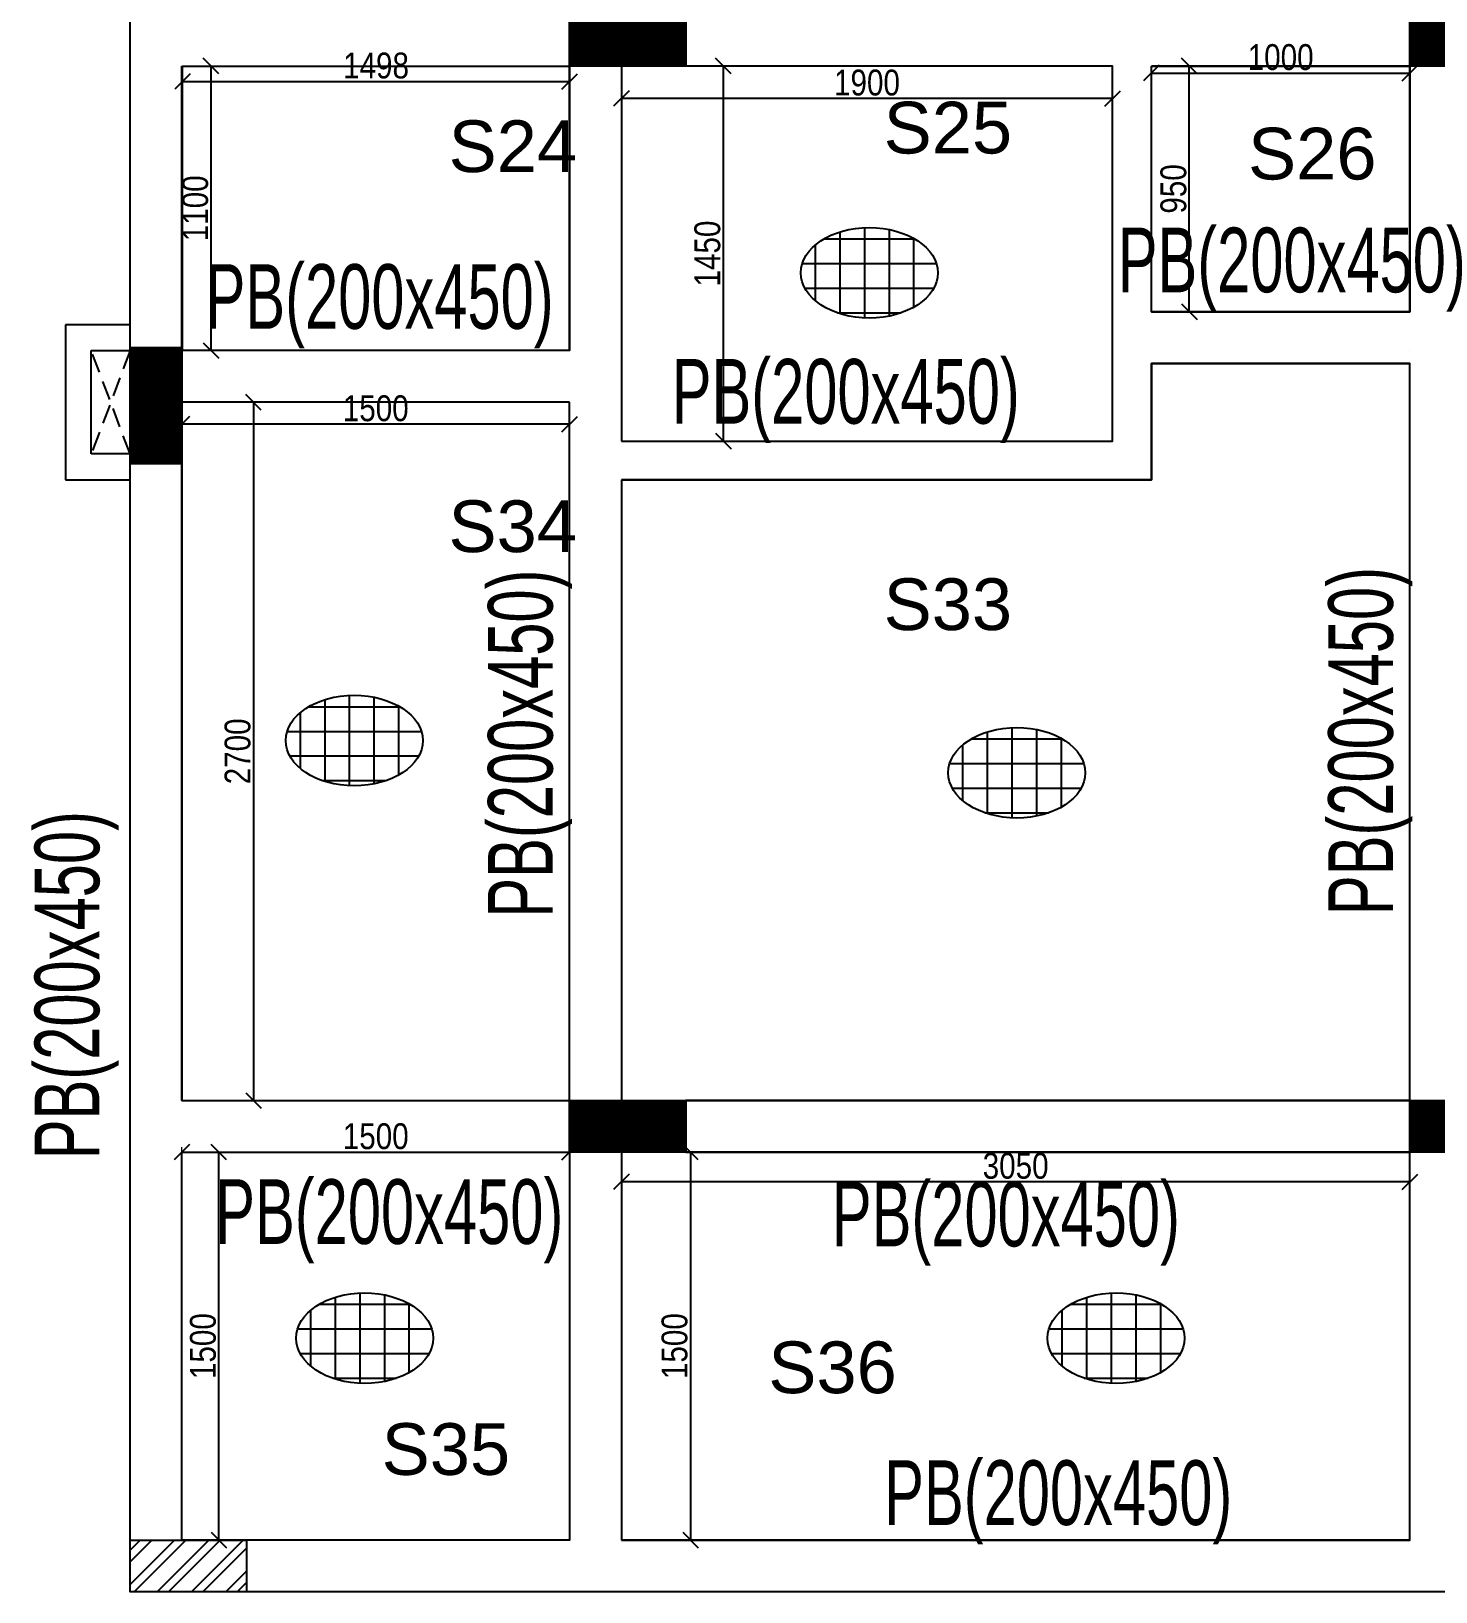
# Model space of a CAD drawing. Header units: millimetres. Extents: x -20 to 26267, y 2128 to 24672.
# Drawn here: x -2 to 5430, y 4558 to 10593 of the extents above; entities that cross this region are included whole.
import ezdxf

# ---------------------------------------------------------------- set-up
doc = ezdxf.new("R2010")
doc.units = ezdxf.units.MM
for name, pattern in [('CENTER', [50.8, 31.75, -6.35, 6.35, -6.35]), ('CONTINU', [0]), ('HIDDEN', [0.375, 0.25, -0.125])]:
    doc.linetypes.add(name, pattern=pattern)
doc.layers.add('A-OPNG-WNDW', color=4, linetype='Continuous', lineweight=20)
doc.layers.add('S - BEAM TXT', color=30, linetype='Continuous', lineweight=13)
for name, color, linetype in [('A-WALL-PATT', 7, 'Continuous'), ('beam', 4, 'Continuous'), ('BEAM-1', 7, 'CONTINU'), ('column', 5, 'Continuous'), ('DIM', 8, 'Continuous')]:
    doc.layers.add(name, color=color, linetype=linetype)
doc.styles.add('GFC', font='ARIALN.TTF')
doc.styles.add('S - GRID TXT', font='ARIALNB.TTF')
doc.styles.get("Standard").update_dxf_attribs({"font": 'arial.ttf'})
doc.dimstyles.new('GFC- 50', dxfattribs={"dimscale": 100, "dimtxt": 1, "dimasz": 0.6, "dimexe": 0.2, "dimexo": 0, "dimgap": 0.1, "dimtad": 1, "dimdec": 0, "dimzin": 1, "dimdsep": 46, "dimtxsty": 'GFC', "dimblk": 'OBLIQUE', "dimcen": 0, "dimclrd": 8, "dimclre": 8, "dimclrt": 6, "dimazin": 2, "dimtfac": 1, "dimtdec": 0, "dimtmove": 1, "dimatfit": 3, "dimfxl": 1, "dimtolj": 1, "dimlwd": -1, "dimlwe": 9, "dimarcsym": 0})

# ---------------------------------------------------------------- blocks, each defined once
blk = doc.blocks.new('_OBLIQUE')
at = {"color": 0, "linetype": 'ByBlock'}
blk.add_line((-0.5, -0.5), (0.5, 0.5), dxfattribs=at)
blk = doc.blocks.new('*D131')
at = {"color": 8, "linetype": 'CENTER', "lineweight": 9, "transparency": 16777216}
for p, q in [((582.5, 10457.8), (582.5, 10378.3)), ((2080.1, 10457.8), (2080.1, 10378.3))]:
    blk.add_line(p, q, dxfattribs=at)
at = {"color": 8, "transparency": 16777216}
blk.add_line((582.5, 10398.3), (2080.1, 10398.3), dxfattribs=at)
at = {"color": 8, "transparency": 16777216, "xscale": 60, "yscale": 60, "zscale": 60, "rotation": 180}
blk.add_blockref('_OBLIQUE', (582.5, 10398.3), dxfattribs=at)
at = {"color": 8, "transparency": 16777216, "xscale": 60, "yscale": 60, "zscale": 60}
blk.add_blockref('_OBLIQUE', (2080.1, 10398.3), dxfattribs=at)
at = {"color": 6, "transparency": 16777216, "insert": (1331.3, 10459.4), "char_height": 100, "attachment_point": 5, "style": 'GFC'}
blk.add_mtext('\\A1;1498', dxfattribs=at)
blk = doc.blocks.new('*D132')
at = {"color": 8, "linetype": 'CENTER', "lineweight": 9, "transparency": 16777216}
for p, q in [((582.5, 10457.8), (713.3, 10457.8)), ((582.5, 9357.8), (713.3, 9357.8))]:
    blk.add_line(p, q, dxfattribs=at)
at = {"color": 8, "transparency": 16777216}
blk.add_line((693.3, 9357.8), (693.3, 10457.8), dxfattribs=at)
at = {"color": 8, "transparency": 16777216, "xscale": 60, "yscale": 60, "zscale": 60}
for p, rotation in [((693.3, 10457.8), 90), ((693.3, 9357.8), 270)]:
    blk.add_blockref('_OBLIQUE', p, dxfattribs=dict(at, rotation=rotation))
at = {"color": 6, "transparency": 16777216, "insert": (632.2, 9907.8), "char_height": 100, "attachment_point": 5, "rotation": 90, "style": 'GFC'}
blk.add_mtext('\\A1;1100', dxfattribs=at)
blk = doc.blocks.new('*D133')
at = {"color": 8, "linetype": 'CENTER', "lineweight": 9, "transparency": 16777216}
for p, q in [((580.2, 9157.8), (580.2, 9052.8)), ((2080.1, 9157.8), (2080.1, 9052.8))]:
    blk.add_line(p, q, dxfattribs=at)
at = {"color": 8, "transparency": 16777216}
blk.add_line((2080.1, 9072.8), (580.2, 9072.8), dxfattribs=at)
at = {"color": 8, "transparency": 16777216, "xscale": 60, "yscale": 60, "zscale": 60, "rotation": 180}
blk.add_blockref('_OBLIQUE', (580.2, 9072.8), dxfattribs=at)
at = {"color": 8, "transparency": 16777216, "xscale": 60, "yscale": 60, "zscale": 60}
blk.add_blockref('_OBLIQUE', (2080.1, 9072.8), dxfattribs=at)
at = {"color": 6, "transparency": 16777216, "insert": (1330.1, 9133.9), "char_height": 100, "attachment_point": 5, "style": 'GFC'}
blk.add_mtext('\\A1;1500', dxfattribs=at)
blk = doc.blocks.new('*D134')
at = {"color": 8, "linetype": 'CENTER', "lineweight": 9, "transparency": 16777216}
for p, q in [((580.2, 9157.8), (877.3, 9157.8)), ((580.2, 6457.8), (877.3, 6457.8))]:
    blk.add_line(p, q, dxfattribs=at)
at = {"color": 8, "transparency": 16777216}
blk.add_line((857.3, 9157.8), (857.3, 6457.8), dxfattribs=at)
at = {"color": 8, "transparency": 16777216, "xscale": 60, "yscale": 60, "zscale": 60}
for p, rotation in [((857.3, 9157.8), 90), ((857.3, 6457.8), 270)]:
    blk.add_blockref('_OBLIQUE', p, dxfattribs=dict(at, rotation=rotation))
at = {"color": 6, "transparency": 16777216, "insert": (796.2, 7807.8), "char_height": 100, "attachment_point": 5, "rotation": 90, "style": 'GFC'}
blk.add_mtext('\\A1;2700', dxfattribs=at)
blk = doc.blocks.new('*D135')
at = {"color": 8, "linetype": 'CENTER', "lineweight": 9, "transparency": 16777216}
for p, q in [((2280.1, 10457.8), (2280.1, 10312.3)), ((4180.1, 10457.8), (4180.1, 10312.3))]:
    blk.add_line(p, q, dxfattribs=at)
at = {"color": 8, "transparency": 16777216}
blk.add_line((4180.1, 10332.3), (2280.1, 10332.3), dxfattribs=at)
at = {"color": 8, "transparency": 16777216, "xscale": 60, "yscale": 60, "zscale": 60, "rotation": 180}
blk.add_blockref('_OBLIQUE', (2280.1, 10332.3), dxfattribs=at)
at = {"color": 8, "transparency": 16777216, "xscale": 60, "yscale": 60, "zscale": 60}
blk.add_blockref('_OBLIQUE', (4180.1, 10332.3), dxfattribs=at)
at = {"color": 6, "transparency": 16777216, "insert": (3230.1, 10393.4), "char_height": 100, "attachment_point": 5, "style": 'GFC'}
blk.add_mtext('\\A1;1900', dxfattribs=at)
blk = doc.blocks.new('*D136')
at = {"color": 8, "linetype": 'CENTER', "lineweight": 9, "transparency": 16777216}
for p, q in [((2280.1, 10457.8), (2694.3, 10457.8)), ((2280.1, 9007.8), (2694.3, 9007.8))]:
    blk.add_line(p, q, dxfattribs=at)
at = {"color": 8, "transparency": 16777216}
blk.add_line((2674.3, 10457.8), (2674.3, 9007.8), dxfattribs=at)
at = {"color": 8, "transparency": 16777216, "xscale": 60, "yscale": 60, "zscale": 60}
for p, rotation in [((2674.3, 10457.8), 90), ((2674.3, 9007.8), 270)]:
    blk.add_blockref('_OBLIQUE', p, dxfattribs=dict(at, rotation=rotation))
at = {"color": 6, "transparency": 16777216, "insert": (2613.2, 9732.8), "char_height": 100, "attachment_point": 5, "rotation": 90, "style": 'GFC'}
blk.add_mtext('\\A1;1450', dxfattribs=at)
blk = doc.blocks.new('*D137')
at = {"color": 8, "linetype": 'CENTER', "lineweight": 9, "transparency": 16777216}
for p, q in [((4330.1, 10457.8), (4330.1, 10410.8)), ((5330.1, 10457.8), (5330.1, 10410.8))]:
    blk.add_line(p, q, dxfattribs=at)
at = {"color": 8, "transparency": 16777216}
blk.add_line((4330.1, 10430.8), (5330.1, 10430.8), dxfattribs=at)
at = {"color": 8, "transparency": 16777216, "xscale": 60, "yscale": 60, "zscale": 60, "rotation": 180}
blk.add_blockref('_OBLIQUE', (4330.1, 10430.8), dxfattribs=at)
at = {"color": 8, "transparency": 16777216, "xscale": 60, "yscale": 60, "zscale": 60}
blk.add_blockref('_OBLIQUE', (5330.1, 10430.8), dxfattribs=at)
at = {"color": 6, "transparency": 16777216, "insert": (4830.1, 10491.9), "char_height": 100, "attachment_point": 5, "style": 'GFC'}
blk.add_mtext('\\A1;1000', dxfattribs=at)
blk = doc.blocks.new('*D138')
at = {"color": 8, "linetype": 'CENTER', "lineweight": 9, "transparency": 16777216}
for p, q in [((4330.1, 10457.8), (4496.8, 10457.8)), ((4330.1, 9507.8), (4496.8, 9507.8))]:
    blk.add_line(p, q, dxfattribs=at)
at = {"color": 8, "transparency": 16777216}
blk.add_line((4476.8, 9507.8), (4476.8, 10457.8), dxfattribs=at)
at = {"color": 8, "transparency": 16777216, "xscale": 60, "yscale": 60, "zscale": 60}
for p, rotation in [((4476.8, 10457.8), 90), ((4476.8, 9507.8), 270)]:
    blk.add_blockref('_OBLIQUE', p, dxfattribs=dict(at, rotation=rotation))
at = {"color": 6, "transparency": 16777216, "insert": (4415.7, 9982.8), "char_height": 100, "attachment_point": 5, "rotation": 90, "style": 'GFC'}
blk.add_mtext('\\A1;950', dxfattribs=at)
blk = doc.blocks.new('*D89')
at = {"color": 8, "linetype": 'CENTER', "lineweight": 9, "transparency": 16777216}
for p, q in [((2280.1, 6257.8), (2280.1, 6123.3)), ((5330.1, 6257.8), (5330.1, 6123.3))]:
    blk.add_line(p, q, dxfattribs=at)
at = {"color": 8, "transparency": 16777216}
blk.add_line((5330.1, 6143.3), (2280.1, 6143.3), dxfattribs=at)
at = {"color": 8, "transparency": 16777216, "xscale": 60, "yscale": 60, "zscale": 60, "rotation": 180}
blk.add_blockref('_OBLIQUE', (2280.1, 6143.3), dxfattribs=at)
at = {"color": 8, "transparency": 16777216, "xscale": 60, "yscale": 60, "zscale": 60}
blk.add_blockref('_OBLIQUE', (5330.1, 6143.3), dxfattribs=at)
at = {"color": 6, "transparency": 16777216, "insert": (3805.1, 6204.4), "char_height": 100, "attachment_point": 5, "style": 'GFC'}
blk.add_mtext('\\A1;3050', dxfattribs=at)
blk = doc.blocks.new('*D90')
at = {"color": 8, "linetype": 'CENTER', "lineweight": 9, "transparency": 16777216}
for p, q in [((2280.1, 6257.8), (2567.3, 6257.8)), ((2280.1, 4757.8), (2567.3, 4757.8))]:
    blk.add_line(p, q, dxfattribs=at)
at = {"color": 8, "transparency": 16777216}
blk.add_line((2547.3, 6257.8), (2547.3, 4757.8), dxfattribs=at)
at = {"color": 8, "transparency": 16777216, "xscale": 60, "yscale": 60, "zscale": 60}
for p, rotation in [((2547.3, 6257.8), 90), ((2547.3, 4757.8), 270)]:
    blk.add_blockref('_OBLIQUE', p, dxfattribs=dict(at, rotation=rotation))
at = {"color": 6, "transparency": 16777216, "insert": (2486.2, 5507.8), "char_height": 100, "attachment_point": 5, "rotation": 90, "style": 'GFC'}
blk.add_mtext('\\A1;1500', dxfattribs=at)
blk = doc.blocks.new('*D91')
at = {"color": 8, "linetype": 'CENTER', "lineweight": 9, "transparency": 16777216}
for p, q in [((580.2, 6257.8), (580.2, 6277.8)), ((2080.1, 6257.8), (2080.1, 6277.8))]:
    blk.add_line(p, q, dxfattribs=at)
at = {"color": 8, "transparency": 16777216}
blk.add_line((580.2, 6257.8), (2080.1, 6257.8), dxfattribs=at)
at = {"color": 8, "transparency": 16777216, "xscale": 60, "yscale": 60, "zscale": 60, "rotation": 180}
blk.add_blockref('_OBLIQUE', (580.2, 6257.8), dxfattribs=at)
at = {"color": 8, "transparency": 16777216, "xscale": 60, "yscale": 60, "zscale": 60}
blk.add_blockref('_OBLIQUE', (2080.1, 6257.8), dxfattribs=at)
at = {"color": 6, "transparency": 16777216, "insert": (1330.1, 6318.9), "char_height": 100, "attachment_point": 5, "style": 'GFC'}
blk.add_mtext('\\A1;1500', dxfattribs=at)
blk = doc.blocks.new('*D92')
at = {"color": 8, "linetype": 'CENTER', "lineweight": 9, "transparency": 16777216}
for p, q in [((580.2, 6257.8), (743.3, 6257.8)), ((580.2, 4757.8), (743.3, 4757.8))]:
    blk.add_line(p, q, dxfattribs=at)
at = {"color": 8, "transparency": 16777216}
blk.add_line((723.3, 4757.8), (723.3, 6257.8), dxfattribs=at)
at = {"color": 8, "transparency": 16777216, "xscale": 60, "yscale": 60, "zscale": 60}
for p, rotation in [((723.3, 6257.8), 90), ((723.3, 4757.8), 270)]:
    blk.add_blockref('_OBLIQUE', p, dxfattribs=dict(at, rotation=rotation))
at = {"color": 6, "transparency": 16777216, "insert": (662.2, 5507.8), "char_height": 100, "attachment_point": 5, "rotation": 90, "style": 'GFC'}
blk.add_mtext('\\A1;1500', dxfattribs=at)

msp = doc.modelspace()

# ---------------------------------------------------------------- hatches: boundary and pattern name
at = {"layer": 'A-WALL-PATT'}
h = msp.add_hatch(dxfattribs=at)
h.set_pattern_fill('ANSI31', color=8)
h.set_pattern_definition([(45, (64230.36647, 26291.8533), (-0.08838834765, 0.08838834765), [])])
h.paths.add_polyline_path([(2080.1, 10657.8), (2080.1, 10457.8), (2530.1, 10457.8), (2530.1, 10657.8)])
h = msp.add_hatch(dxfattribs=at)
h.set_pattern_fill('ANSI31', color=8)
h.set_pattern_definition([(45, (67480.36595, 26291.84738), (-0.08838834765, 0.08838834765), [])])
h.paths.add_polyline_path([(5330.1, 10657.8), (5330.1, 10457.8), (5780.1, 10457.8), (5780.1, 10657.8)])
h = msp.add_hatch(dxfattribs=at)
h.set_pattern_fill('ANSI31', color=8, angle=90)
h.set_pattern_definition([(135, (-18000.62121, 29103.9644), (-0.08838834765, -0.08838834765), [])])
h.paths.add_polyline_path([(580.1, 8920.1), (580.1, 9370.1), (380.1, 9370.1), (380.1, 8920.1)])
h = msp.add_hatch(dxfattribs=at)
h.set_pattern_fill('ANSI31', color=8)
h.set_pattern_definition([(45, (64230.36595, 22091.84738), (-0.08838834765, 0.08838834765), [])])
h.paths.add_polyline_path([(2080.1, 6457.8), (2080.1, 6257.8), (2530.1, 6257.8), (2530.1, 6457.8)])
h = msp.add_hatch(dxfattribs=at)
h.set_pattern_fill('ANSI31', color=8)
h.set_pattern_definition([(45, (67480.36595, 22091.84738), (-0.08838834765, 0.08838834765), [])])
h.paths.add_polyline_path([(5330.1, 6457.8), (5330.1, 6257.8), (5780.1, 6257.8), (5780.1, 6457.8)])
at = {"layer": 'A-WALL-PATT', "ltscale": 25}
h = msp.add_hatch(dxfattribs=at)
h.set_pattern_fill('ANSI32', color=8, scale=250, angle=180)
h.set_pattern_definition([(225, (-14102.82, 29303.18), (66.29126, -66.29126), []), (225, (-14147.01, 29303.18), (66.29126, -66.29126), [])])
h.paths.add_polyline_path([(830.1, 4557.8), (830.1, 4757.8), (380.1, 4757.8), (380.1, 4557.8)])
at = {"layer": 'DIM'}
h = msp.add_hatch(dxfattribs=at)
h.set_pattern_fill('ANSI37', color=256, scale=30, angle=45)
h.set_pattern_definition([(90, (-163370.95, 116183.36), (-95.25, 2e-14), []), (180, (-163370.95, 116183.36), (-2e-14, -95.25), [])])
edge = h.paths.add_edge_path()
edge.add_ellipse((3239.1, 9658.4), major_axis=(-265, 0), ratio=0.660377, start_angle=0, end_angle=360)
h = msp.add_hatch(dxfattribs=at)
h.set_pattern_fill('ANSI37', color=256, scale=30, angle=45)
h.set_pattern_definition([(90, (-165363.03, 114374.62), (-95.25, 2e-14), []), (180, (-165363.03, 114374.62), (-2e-14, -95.25), [])])
edge = h.paths.add_edge_path()
edge.add_ellipse((1247, 7849.6), major_axis=(-265, 0), ratio=0.660377, start_angle=0, end_angle=360)
h = msp.add_hatch(dxfattribs=at)
h.set_pattern_fill('ANSI37', color=256, scale=30, angle=45)
h.set_pattern_definition([(90, (-162800.47, 114250), (-95.25, 2e-14), []), (180, (-162800.47, 114250), (-2e-14, -95.25), [])])
edge = h.paths.add_edge_path()
edge.add_ellipse((3809.5, 7725), major_axis=(-265, 0), ratio=0.660377, start_angle=0, end_angle=360)
h = msp.add_hatch(dxfattribs=at)
h.set_pattern_fill('ANSI37', color=256, scale=30, angle=45)
h.set_pattern_definition([(90, (-165322.81, 112063.65), (-95.25, 2e-14), []), (180, (-165322.81, 112063.65), (-2e-14, -95.25), [])])
edge = h.paths.add_edge_path()
edge.add_ellipse((1287.2, 5538.6), major_axis=(-265, 0), ratio=0.660377, start_angle=0, end_angle=360)
h = msp.add_hatch(dxfattribs=at)
h.set_pattern_fill('ANSI37', color=256, scale=30, angle=45)
h.set_pattern_definition([(90, (-162416.41, 112063.65), (-95.25, 2e-14), []), (180, (-162416.41, 112063.65), (-2e-14, -95.25), [])])
edge = h.paths.add_edge_path()
edge.add_ellipse((4193.6, 5538.6), major_axis=(-265, 0), ratio=0.660377, start_angle=0, end_angle=360)

# ---------------------------------------------------------------- linework, layer by layer
at = {"color": 40, "true_color": 0xf8d731}
for points, elevation in [([(582.5, 10457.8), (2080.1, 10457.8), (2080.1, 9357.8), (582.5, 9357.8)], 239039.1), ([(2280.1, 9007.8), (4180.1, 9007.8), (4180.1, 10457.8), (2280.1, 10457.8)], 239039.1), ([(4330.1, 10457.8), (5330.1, 10457.8), (5330.1, 9507.8), (4330.1, 9507.8)], 281724.7), ([(2280.1, 8857.8), (2280.1, 6457.8), (5330.1, 6457.8), (5330.1, 9307.8), (4330.1, 9307.8), (4330.1, 8857.8)], 239039.1), ([(2080.1, 9157.8), (580.2, 9157.8), (580.2, 6457.8), (2080.1, 6457.8)], 239039.1), ([(580.2, 6257.8), (2080.1, 6257.8), (2080.1, 4757.8), (580.2, 4757.8)], 239048.5), ([(2280.1, 4757.8), (5330.1, 4757.8), (5330.1, 6257.8), (2280.1, 6257.8)], 239039.1)]:
    msp.add_lwpolyline(points, close=True, dxfattribs=dict(at, elevation=elevation))
at = {"layer": 'A-OPNG-WNDW'}
for p, q in [((2080.1, 10457.8, 239039.1), (580.1, 10457.8, 239039.1)), ((2080.1, 9357.8, 358558.6), (580.1, 9357.8, 239039.1)), ((2080.1, 9157.8, 239039.1), (580.1, 9157.8, 239039.1)), ((2080.1, 6457.8, 478078.2), (580.1, 6457.8, 239039.1)), ((2080.1, 6257.8, 478078.2), (580.1, 6257.8, 239039.1)), ((2080.1, 6257.8, 239039.1), (2080.1, 4757.8, 239039.1)), ((2280.1, 6257.8, 239039.1), (2280.1, 4757.8, 239039.1)), ((5330.1, 6257.8, 358558.6), (5330.1, 4757.8, 239039.1))]:
    msp.add_line(p, q, dxfattribs=at)
at = {"layer": 'beam'}
for p, q in [((380.1, 9370.1, 239039.1), (380.1, 18397.8, 239039.1)), ((580.1, 9370.1, 239039.1), (580.1, 10457.8, 239039.1)), ((2080.1, 9357.8, 391426.7), (2080.1, 10457.8, 358558.6)), ((2280.1, 10457.8, 239039.1), (2280.1, 9007.8, 325690.8)), ((4153.5, 10457.8, 289264.6), (2530.1, 10457.8, 358558.6)), ((4180.1, 9007.8, 319371.9), (4180.1, 10457.8, 281724.7)), ((5330.1, 10457.8, 239039.1), (4330.1, 10457.8, 281724.7)), ((4330.1, 9507.8, 239039.1), (4330.1, 10457.8, 281724.7)), ((5330.1, 9507.8, 358558.6), (5330.1, 10457.8, 358558.6)), ((4330.1, 9507.8, 239039.1), (5330.1, 9507.8, 278225.8)), ((5330.1, 9357.6, 358558.6), (5330.1, 9357.8, 358558.6)), ((4330.1, 9307.8, 239039.1), (5330.1, 9307.8, 278225.8)), ((4330.1, 8857.8, 319371.9), (4330.1, 9307.8, 308783.6)), ((5330.1, 6457.8, 358558.6), (5330.1, 9307.8, 278225.8)), ((2080.1, 6457.8, 478078.2), (2080.1, 9157.8, 397402.5)), ((2280.1, 9007.8, 239039.1), (4180.1, 9007.8, 313493.9)), ((380.1, 4757.8, 239039.1), (380.1, 8920.1, 239039.1)), ((580.1, 6457.8, 239039.1), (580.1, 8920.1, 240776.3)), ((2280.1, 8857.8, 334654.7), (2280.1, 6457.8, 478078.2)), ((2280.1, 8857.8, 239039.1), (4330.1, 8857.8, 319371.9)), ((5330.1, 6457.8, 358558.6), (2530.1, 6457.8, 478078.2)), ((580.1, 4757.8, 239039.1), (580.1, 6257.8, 239039.1)), ((2530.1, 6257.8, 478078.2), (5330.1, 6257.8, 358558.6)), ((2080.1, 4757.8, 239039.1), (830.1, 4757.8, 239039.1)), ((5330.1, 4757.8, 239039.1), (2280.1, 4757.8, 239039.1)), ((7243.6, 4557.8, 239039.1), (830.1, 4557.8, 239039.1))]:
    msp.add_line(p, q, dxfattribs=at)
at = {"layer": 'beam', "color": 4}
for p, q in [((380.1, 9457.8, 239039.1), (130.1, 9457.8, 239039.1)), ((130.1, 9457.8, 239039.1), (130.1, 8857.8, 239039.1)), ((130.1, 8857.8, 239039.1), (380.1, 8857.8, 239039.1))]:
    msp.add_line(p, q, dxfattribs=at)
at = {"layer": 'beam', "color": 8}
for p, q in [((230.1, 8957.8, 239039.1), (230.1, 9357.8, 239039.1)), ((230.1, 9357.8, 239039.1), (380.1, 9357.8, 239039.1)), ((380.1, 9370.1, 239039.1), (380.1, 9357.8, 239039.1)), ((380.1, 8957.8, 239039.1), (230.1, 8957.8, 239039.1)), ((380.1, 8957.8, 239039.1), (380.1, 8920.2, 239039.1))]:
    msp.add_line(p, q, dxfattribs=at)
at = {"layer": 'beam', "color": 8, "linetype": 'HIDDEN', "ltscale": 300}
for p, q in [((380.1, 8957.8, 239039.1), (230.1, 9357.8, 239039.1)), ((380.1, 9357.8, 239039.1), (230.1, 8957.8, 239039.1))]:
    msp.add_line(p, q, dxfattribs=at)
at = {"layer": 'BEAM-1', "color": 3}
for centre in [(3239.1, 9658.4, 276266.5), (1247, 7849.6), (3809.5, 7725, 239039.1), (1287.2, 5538.6, 239039.1), (4193.6, 5538.6, 239039.1)]:
    msp.add_ellipse(centre, major_axis=(-265, 0), ratio=0.660377, dxfattribs=at)
at = {"layer": 'column'}
for points, elevation in [([(2080.1, 10657.8), (2530.1, 10657.8), (2530.1, 10457.8), (2080.1, 10457.8)], 358558.6), ([(5330.1, 10657.8), (5780.1, 10657.8), (5780.1, 10457.8), (5330.1, 10457.8)], 358558.6), ([(380.1, 8920.1), (380.1, 9370.1), (580.1, 9370.1), (580.1, 8920.1)], 240776.3), ([(2080.1, 6457.8), (2530.1, 6457.8), (2530.1, 6257.8), (2080.1, 6257.8)], 478078.2), ([(5330.1, 6457.8), (5780.1, 6457.8), (5780.1, 6257.8), (5330.1, 6257.8)], 358558.6), ([(830.1, 4557.8), (380.1, 4557.8), (380.1, 4757.8), (830.1, 4757.8)], 239039.1)]:
    msp.add_lwpolyline(points, close=True, dxfattribs=dict(at, elevation=elevation))

# ---------------------------------------------------------------- texts
at = {"color": 3, "char_height": 200, "attachment_point": 1}
for s, insert in [('S25', (3294.3, 10319.8)), ('S24', (1611.8, 10247.8)), ('S26', (4703.8, 10219.3)), ('S34', (1611.3, 8778.3)), ('S33', (3294.3, 8476.8)), ('S36', (2848.3, 5525.8)), ('S35', (1352.8, 5209.8))]:
    msp.add_mtext_dynamic_manual_height_columns(s, width=425.5, gutter_width=1, heights=[0], dxfattribs=dict(at, insert=insert))
at = {"layer": 'S - BEAM TXT', "char_height": 250, "attachment_point": 8, "style": 'S - GRID TXT'}
for insert in [(4873.1, 9507.8, 258632.5), (1345.2, 9366.5, 657357.5), (3148, 8999.8, 276266.5), (1382.5, 5827.8, 418318.4), (3767.4, 5818.4, 418318.4), (3969.8, 4740.9, 239039.1)]:
    msp.add_mtext('{\\fSwis721 LtCn BT|b0|i0|c0|p34;\\W0.9;PB(200x450)}', dxfattribs=dict(at, insert=insert))
at = {"layer": 'S - BEAM TXT', "char_height": 250, "attachment_point": 8, "rotation": 90, "style": 'S - GRID TXT'}
for insert in [(2089.5, 7837.8, 418318.4), (5339.5, 7847.7, 239039.1), (336.1, 6903.7, 144193.3)]:
    msp.add_mtext('{\\fSwis721 LtCn BT|b0|i0|c0|p34;\\W0.9;PB(200x450)}', dxfattribs=dict(at, insert=insert))

# ---------------------------------------------------------------- dimensions: what is measured, and where the dimension line sits
at = {"color": 40, "true_color": 0xf8d731}
for base, p1, p2, picture, middle in [((2080.1, 10398.3), (582.5, 10457.8, 239039.1), (2080.1, 10457.8, 239039.1), '*D131', (1331.3, 10459.4)), ((5330.1, 10430.8), (4330.1, 10457.8, 281724.7), (5330.1, 10457.8, 281724.7), '*D137', (4830.1, 10491.9)), ((2280.1, 10332.3), (4180.1, 10457.8, 239039.1), (2280.1, 10457.8, 239039.1), '*D135', (3230.1, 10393.4)), ((580.2, 9072.8), (2080.1, 9157.8, 239039.1), (580.2, 9157.8, 239039.1), '*D133', (1330.1, 9133.9)), ((2080.1, 6257.8), (580.2, 6257.8, 239048.5), (2080.1, 6257.8, 239048.5), '*D91', (1330.1, 6318.9)), ((2280.1, 6143.3), (5330.1, 6257.8, 239039.1), (2280.1, 6257.8, 239039.1), '*D89', (3805.1, 6204.4))]:
    dim = msp.add_linear_dim(base=base, p1=p1, p2=p2, dimstyle='GFC- 50', dxfattribs=at)
    dim.commit()
    dim.dimension.update_dxf_attribs({"geometry": picture, "text_midpoint": middle})
for base, p1, p2, picture, middle in [((693.3, 10457.8), (582.5, 9357.8, 239039.1), (582.5, 10457.8, 239039.1), '*D132', (632.2, 9907.8)), ((2674.3, 9007.8), (2280.1, 10457.8, 239039.1), (2280.1, 9007.8, 239039.1), '*D136', (2613.2, 9732.8)), ((4476.8, 10457.8), (4330.1, 9507.8, 281724.7), (4330.1, 10457.8, 281724.7), '*D138', (4415.7, 9982.8)), ((857.3, 6457.8), (580.2, 9157.8, 239039.1), (580.2, 6457.8, 239039.1), '*D134', (796.2, 7807.8)), ((723.3, 6257.8), (580.2, 4757.8, 239048.5), (580.2, 6257.8, 239048.5), '*D92', (662.2, 5507.8)), ((2547.3, 4757.8), (2280.1, 6257.8, 239039.1), (2280.1, 4757.8, 239039.1), '*D90', (2486.2, 5507.8))]:
    dim = msp.add_linear_dim(base=base, p1=p1, p2=p2, angle=90, dimstyle='GFC- 50', dxfattribs=at)
    dim.commit()
    dim.dimension.update_dxf_attribs({"geometry": picture, "text_midpoint": middle})

doc.saveas('drawing.dxf')
